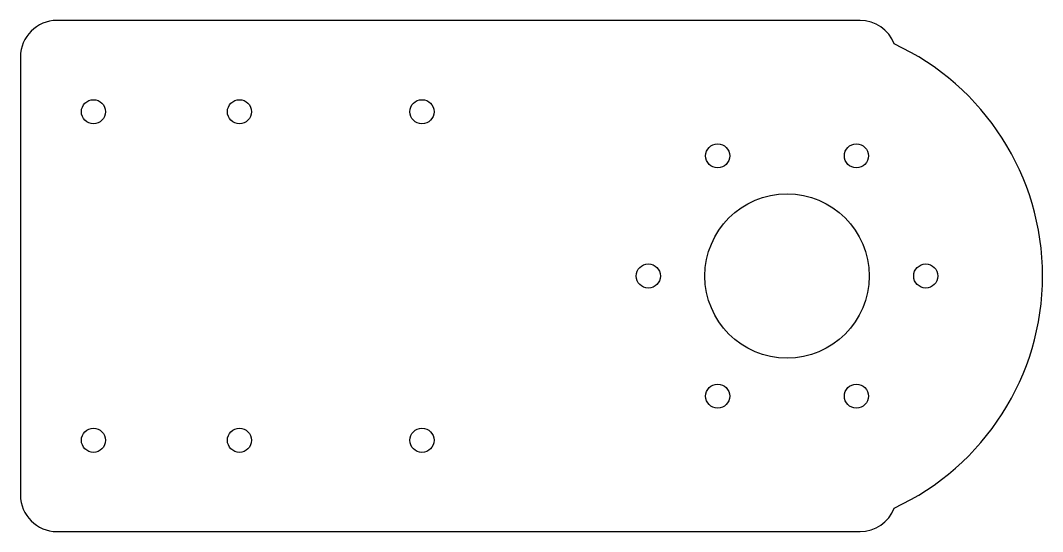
# Model space of a CAD drawing. Header units: millimetres. Extents: x 290 to 570, y -70 to 70.
import ezdxf

# ---------------------------------------------------------------- set-up
doc = ezdxf.new("R2010")
doc.units = ezdxf.units.MM

msp = doc.modelspace()

# ---------------------------------------------------------------- linework, layer by layer
for p, q in [((520, 70, 56), (300, 70, 56)), ((290, 60, 56), (290, -60, 56)), ((300, -70, 56), (520, -70, 56))]:
    msp.add_line(p, q)
for centre, radius in [((310, 45, 56), 3.3), ((350, 45, 56), 3.3), ((400, 45, 56), 3.3), ((481, 32.91, 56), 3.3), ((519, 32.91, 56), 3.3), ((500, 0, 56), 22.5), ((462, 0, 56), 3.3), ((538, 0, 56), 3.3), ((481, -32.91, 56), 3.3), ((519, -32.91, 56), 3.3), ((310, -45, 56), 3.3), ((350, -45, 56), 3.3), ((400, -45, 56), 3.3)]:
    msp.add_circle(centre, radius)
for centre, radius, start, end in [((300, 60, 56), 10, -270, -180), ((520, 60, 56), 10, 20.7966, 90), ((500, 0, 56), 70, 294.7881, 425.2119), ((300, -60, 56), 10, 180, 270), ((520, -60, 56), 10, -90, -20.7966)]:
    msp.add_arc(centre, radius, start, end)

doc.saveas('drawing.dxf')
